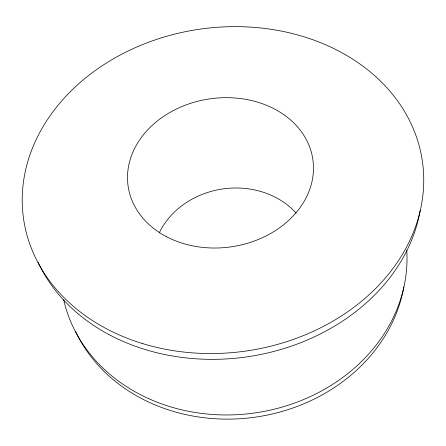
<?xml version="1.0" encoding="UTF-8"?>
<svg xmlns="http://www.w3.org/2000/svg" width="446" height="446" viewBox="0 0 446 446"><rect width="100%" height="100%" fill="white"/><g stroke="black" fill="none" stroke-linecap="round" stroke-linejoin="round"><path stroke-width="0.67" d="M403.842 286.906A171.788 148.412 -8.2 0 1 254.108 417.317A171.788 148.412 -8.2 0 1 75.586 331.523M159.239 232.924A79.739 68.517 -8.2 0 1 222.71 188.959A79.739 68.517 -8.2 0 1 296.088 213.049M420.243 210.144A198.899 161.474 -8.2 0 1 245.216 357.101A198.899 161.474 -8.2 0 1 38.111 262.332M406.746 250.228A173.706 149.427 -8.2 0 1 255.14 412.896A173.706 149.427 -8.2 0 1 63.683 299.757M142.837 343.66A201.48 162.578 -8.2 0 0 422.462 161.803A201.48 162.578 -8.2 0 0 103.628 64.815A201.48 162.578 -8.2 0 0 142.837 343.66M166.665 236.776A93.337 74.761 -8.2 0 0 313.075 175.144A93.337 74.761 -8.2 0 0 181.734 106.616A93.337 74.761 -8.2 0 0 166.665 236.776"/></g></svg>
